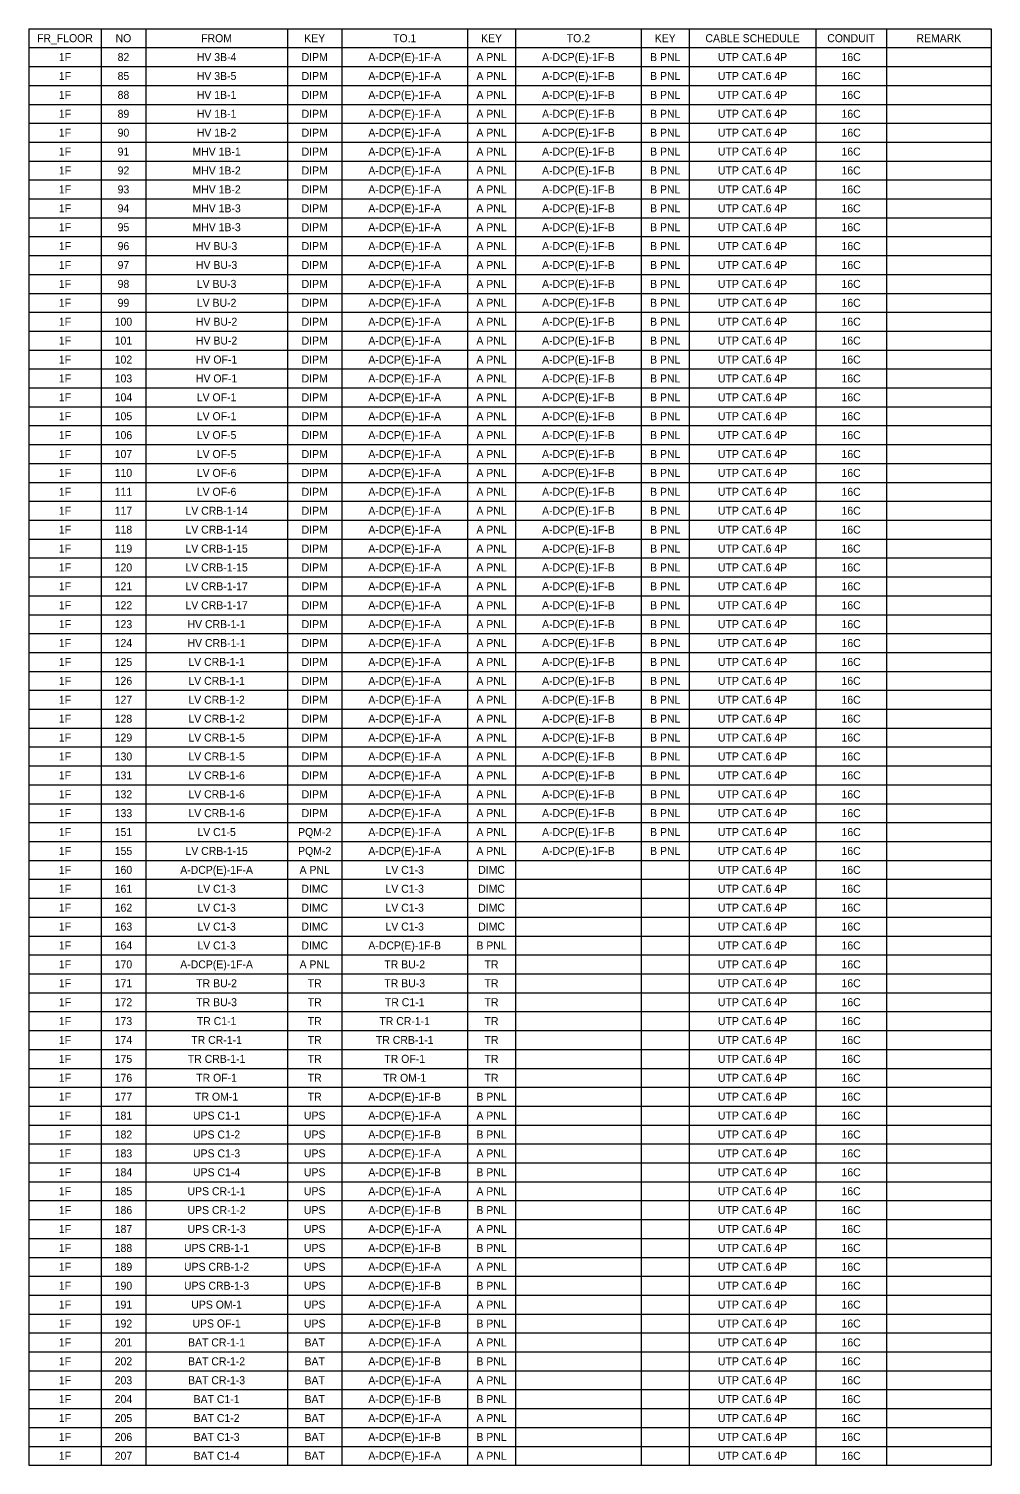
# Model space of a CAD drawing. Header units: millimetres. Extents: x 89450 to 753248, y -530175 to 1209785.
# Drawn here: x 563215 to 610934, y -342985 to -271775 of the extents above; entities that cross this region are included whole.
import ezdxf
from ezdxf.enums import TextEntityAlignment as Align

# ---------------------------------------------------------------- set-up
doc = ezdxf.new("R2010")
doc.units = ezdxf.units.MM
doc.header["$LTSCALE"] = 150
doc.layers.add('-----29 Cable Schedule', color=1, linetype='Continuous')
doc.layers.add('-----30 Text', color=2, linetype='Continuous')
doc.styles.add('ELEC', font='')
doc.styles.get('ELEC').set_extended_font_data('Dotum')

msp = doc.modelspace()

# ---------------------------------------------------------------- linework, layer by layer
at = {"layer": '-----29 Cable Schedule'}
for p, q in [((563215, -271775), (563215, -272712)), ((563215, -271775), (610934, -271775)), ((566807, -271775), (566807, -272712)), ((569016, -271775), (569016, -272712)), ((576043, -271775), (576043, -272712)), ((578742, -271775), (578742, -272712)), ((584966, -271775), (584966, -272712)), ((587353, -271775), (587353, -272712)), ((593578, -271775), (593578, -272712)), ((595965, -271775), (595965, -272712)), ((602234, -271775), (602234, -272712)), ((605736, -271775), (605736, -272712)), ((610934, -271775), (610934, -272712)), ((563215, -272712), (610934, -272712)), ((563215, -272712), (563215, -342985)), ((566807, -272712), (566807, -342985)), ((569016, -272712), (569016, -342985)), ((576043, -272712), (576043, -342985)), ((578742, -272712), (578742, -342985)), ((584966, -272712), (584966, -342985)), ((587353, -272712), (587353, -342985)), ((593578, -272712), (593578, -342985)), ((595965, -272712), (595965, -342985)), ((602234, -272712), (602234, -342985)), ((605736, -272712), (605736, -342985)), ((610934, -272712), (610934, -342985)), ((563215, -273649), (610934, -273649)), ((563215, -274586), (610934, -274586)), ((563215, -275523), (610934, -275523)), ((563215, -276460), (610934, -276460)), ((563215, -277397), (610934, -277397)), ((563215, -278334), (610934, -278334)), ((563215, -279271), (610934, -279271)), ((563215, -280208), (610934, -280208)), ((563215, -281145), (610934, -281145)), ((563215, -282082), (610934, -282082)), ((563215, -283019), (610934, -283019)), ((563215, -283956), (610934, -283956)), ((563215, -284893), (610934, -284893)), ((563215, -285830), (610934, -285830)), ((563215, -286767), (610934, -286767)), ((563215, -287704), (610934, -287704)), ((563215, -288641), (610934, -288641)), ((563215, -289577), (610934, -289577)), ((563215, -290514), (610934, -290514)), ((563215, -291451), (610934, -291451)), ((563215, -292388), (610934, -292388)), ((563215, -293325), (610934, -293325)), ((563215, -294262), (610934, -294262)), ((563215, -295199), (610934, -295199)), ((563215, -295199), (610934, -295199)), ((563215, -296136), (610934, -296136)), ((563215, -297073), (610934, -297073)), ((563215, -298010), (610934, -298010)), ((563215, -298947), (610934, -298947)), ((563215, -299884), (610934, -299884)), ((563215, -300821), (610934, -300821)), ((563215, -301758), (610934, -301758)), ((563215, -302695), (610934, -302695)), ((563215, -303632), (610934, -303632)), ((563215, -304569), (610934, -304569)), ((563215, -305506), (610934, -305506)), ((563215, -306443), (610934, -306443)), ((563215, -307380), (610934, -307380)), ((563215, -308317), (610934, -308317)), ((563215, -309254), (610934, -309254)), ((563215, -310191), (610934, -310191)), ((563215, -311128), (610934, -311128)), ((563215, -312065), (610934, -312065)), ((563215, -313002), (610934, -313002)), ((563215, -313939), (610934, -313939)), ((563215, -314876), (610934, -314876)), ((563215, -315813), (610934, -315813)), ((563215, -316750), (610934, -316750)), ((563215, -317687), (610934, -317687)), ((563215, -318624), (610934, -318624)), ((563215, -319561), (610934, -319561)), ((563215, -320498), (610934, -320498)), ((563215, -321435), (610934, -321435)), ((563215, -322372), (610934, -322372)), ((563215, -323309), (610934, -323309)), ((563215, -324246), (610934, -324246)), ((563215, -325183), (610934, -325183)), ((563215, -326120), (610934, -326120)), ((563215, -327056), (610934, -327056)), ((563215, -327993), (610934, -327993)), ((563215, -328930), (610934, -328930)), ((563215, -329867), (610934, -329867)), ((563215, -330804), (610934, -330804)), ((563215, -331741), (610934, -331741)), ((563215, -332678), (610934, -332678)), ((563215, -333615), (610934, -333615)), ((563215, -334552), (610934, -334552)), ((563215, -335489), (610934, -335489)), ((563215, -336426), (610934, -336426)), ((563215, -337363), (610934, -337363)), ((563215, -338300), (610934, -338300)), ((563215, -339237), (610934, -339237)), ((563215, -340174), (610934, -340174)), ((563215, -341111), (610934, -341111)), ((563215, -342048), (610934, -342048)), ((563215, -342985), (610934, -342985))]:
    msp.add_line(p, q, dxfattribs=at)

# ---------------------------------------------------------------- texts
at = {"layer": '-----30 Text', "style": 'ELEC'}
for s, p in [('FR_FLOOR', (565011, -272243)), ('NO', (567911, -272243)), ('FROM', (572529, -272243)), ('KEY', (577393, -272243)), ('TO.1', (581854, -272243)), ('KEY', (586160, -272243)), ('TO.2', (590466, -272243)), ('KEY', (594771, -272243)), ('CABLE SCHEDULE', (599099, -272243)), ('CONDUIT', (603985, -272243)), ('REMARK', (608335, -272243)), ('1F', (565011, -273180)), ('82', (567911, -273180)), ('HV 3B-4', (572529, -273180)), ('DIPM', (577393, -273180)), ('A-DCP(E)-1F-A', (581854, -273180)), ('A PNL', (586160, -273180)), ('A-DCP(E)-1F-B', (590466, -273180)), ('B PNL', (594771, -273180)), ('UTP CAT.6 4P', (599099, -273180)), ('16C', (603985, -273180)), ('1F', (565011, -274117)), ('85', (567911, -274117)), ('HV 3B-5', (572529, -274117)), ('DIPM', (577393, -274117)), ('A-DCP(E)-1F-A', (581854, -274117)), ('A PNL', (586160, -274117)), ('A-DCP(E)-1F-B', (590466, -274117)), ('B PNL', (594771, -274117)), ('UTP CAT.6 4P', (599099, -274117)), ('16C', (603985, -274117)), ('1F', (565011, -275054)), ('88', (567911, -275054)), ('HV 1B-1', (572529, -275054)), ('DIPM', (577393, -275054)), ('A-DCP(E)-1F-A', (581854, -275054)), ('A PNL', (586160, -275054)), ('A-DCP(E)-1F-B', (590466, -275054)), ('B PNL', (594771, -275054)), ('UTP CAT.6 4P', (599099, -275054)), ('16C', (603985, -275054)), ('1F', (565011, -275991)), ('89', (567911, -275991)), ('HV 1B-1', (572529, -275991)), ('DIPM', (577393, -275991)), ('A-DCP(E)-1F-A', (581854, -275991)), ('A PNL', (586160, -275991)), ('A-DCP(E)-1F-B', (590466, -275991)), ('B PNL', (594771, -275991)), ('UTP CAT.6 4P', (599099, -275991)), ('16C', (603985, -275991)), ('1F', (565011, -276928)), ('90', (567911, -276928)), ('HV 1B-2', (572529, -276928)), ('DIPM', (577393, -276928)), ('A-DCP(E)-1F-A', (581854, -276928)), ('A PNL', (586160, -276928)), ('A-DCP(E)-1F-B', (590466, -276928)), ('B PNL', (594771, -276928)), ('UTP CAT.6 4P', (599099, -276928)), ('16C', (603985, -276928)), ('1F', (565011, -277865)), ('91', (567911, -277865)), ('MHV 1B-1', (572529, -277865)), ('DIPM', (577393, -277865)), ('A-DCP(E)-1F-A', (581854, -277865)), ('A PNL', (586160, -277865)), ('A-DCP(E)-1F-B', (590466, -277865)), ('B PNL', (594771, -277865)), ('UTP CAT.6 4P', (599099, -277865)), ('16C', (603985, -277865)), ('1F', (565011, -278802)), ('92', (567911, -278802)), ('MHV 1B-2', (572529, -278802)), ('DIPM', (577393, -278802)), ('A-DCP(E)-1F-A', (581854, -278802)), ('A PNL', (586160, -278802)), ('A-DCP(E)-1F-B', (590466, -278802)), ('B PNL', (594771, -278802)), ('UTP CAT.6 4P', (599099, -278802)), ('16C', (603985, -278802)), ('1F', (565011, -279739)), ('93', (567911, -279739)), ('MHV 1B-2', (572529, -279739)), ('DIPM', (577393, -279739)), ('A-DCP(E)-1F-A', (581854, -279739)), ('A PNL', (586160, -279739)), ('A-DCP(E)-1F-B', (590466, -279739)), ('B PNL', (594771, -279739)), ('UTP CAT.6 4P', (599099, -279739)), ('16C', (603985, -279739)), ('1F', (565011, -280676)), ('94', (567911, -280676)), ('MHV 1B-3', (572529, -280676)), ('DIPM', (577393, -280676)), ('A-DCP(E)-1F-A', (581854, -280676)), ('A PNL', (586160, -280676)), ('A-DCP(E)-1F-B', (590466, -280676)), ('B PNL', (594771, -280676)), ('UTP CAT.6 4P', (599099, -280676)), ('16C', (603985, -280676)), ('1F', (565011, -281613)), ('95', (567911, -281613)), ('MHV 1B-3', (572529, -281613)), ('DIPM', (577393, -281613)), ('A-DCP(E)-1F-A', (581854, -281613)), ('A PNL', (586160, -281613)), ('A-DCP(E)-1F-B', (590466, -281613)), ('B PNL', (594771, -281613)), ('UTP CAT.6 4P', (599099, -281613)), ('16C', (603985, -281613)), ('1F', (565011, -282550)), ('96', (567911, -282550)), ('HV BU-3', (572529, -282550)), ('DIPM', (577393, -282550)), ('A-DCP(E)-1F-A', (581854, -282550)), ('A PNL', (586160, -282550)), ('A-DCP(E)-1F-B', (590466, -282550)), ('B PNL', (594771, -282550)), ('UTP CAT.6 4P', (599099, -282550)), ('16C', (603985, -282550)), ('1F', (565011, -283487)), ('97', (567911, -283487)), ('HV BU-3', (572529, -283487)), ('DIPM', (577393, -283487)), ('A-DCP(E)-1F-A', (581854, -283487)), ('A PNL', (586160, -283487)), ('A-DCP(E)-1F-B', (590466, -283487)), ('B PNL', (594771, -283487)), ('UTP CAT.6 4P', (599099, -283487)), ('16C', (603985, -283487)), ('1F', (565011, -284424)), ('98', (567911, -284424)), ('LV BU-3', (572529, -284424)), ('DIPM', (577393, -284424)), ('A-DCP(E)-1F-A', (581854, -284424)), ('A PNL', (586160, -284424)), ('A-DCP(E)-1F-B', (590466, -284424)), ('B PNL', (594771, -284424)), ('UTP CAT.6 4P', (599099, -284424)), ('16C', (603985, -284424)), ('1F', (565011, -285361)), ('99', (567911, -285361)), ('LV BU-2', (572529, -285361)), ('DIPM', (577393, -285361)), ('A-DCP(E)-1F-A', (581854, -285361)), ('A PNL', (586160, -285361)), ('A-DCP(E)-1F-B', (590466, -285361)), ('B PNL', (594771, -285361)), ('UTP CAT.6 4P', (599099, -285361)), ('16C', (603985, -285361)), ('1F', (565011, -286298)), ('100', (567911, -286298)), ('HV BU-2', (572529, -286298)), ('DIPM', (577393, -286298)), ('A-DCP(E)-1F-A', (581854, -286298)), ('A PNL', (586160, -286298)), ('A-DCP(E)-1F-B', (590466, -286298)), ('B PNL', (594771, -286298)), ('UTP CAT.6 4P', (599099, -286298)), ('16C', (603985, -286298)), ('1F', (565011, -287235)), ('101', (567911, -287235)), ('HV BU-2', (572529, -287235)), ('DIPM', (577393, -287235)), ('A-DCP(E)-1F-A', (581854, -287235)), ('A PNL', (586160, -287235)), ('A-DCP(E)-1F-B', (590466, -287235)), ('B PNL', (594771, -287235)), ('UTP CAT.6 4P', (599099, -287235)), ('16C', (603985, -287235)), ('1F', (565011, -288172)), ('102', (567911, -288172)), ('HV OF-1', (572529, -288172)), ('DIPM', (577393, -288172)), ('A-DCP(E)-1F-A', (581854, -288172)), ('A PNL', (586160, -288172)), ('A-DCP(E)-1F-B', (590466, -288172)), ('B PNL', (594771, -288172)), ('UTP CAT.6 4P', (599099, -288172)), ('16C', (603985, -288172)), ('1F', (565011, -289109)), ('103', (567911, -289109)), ('HV OF-1', (572529, -289109)), ('DIPM', (577393, -289109)), ('A-DCP(E)-1F-A', (581854, -289109)), ('A PNL', (586160, -289109)), ('A-DCP(E)-1F-B', (590466, -289109)), ('B PNL', (594771, -289109)), ('UTP CAT.6 4P', (599099, -289109)), ('16C', (603985, -289109)), ('1F', (565011, -290046)), ('104', (567911, -290046)), ('LV OF-1', (572529, -290046)), ('DIPM', (577393, -290046)), ('A-DCP(E)-1F-A', (581854, -290046)), ('A PNL', (586160, -290046)), ('A-DCP(E)-1F-B', (590466, -290046)), ('B PNL', (594771, -290046)), ('UTP CAT.6 4P', (599099, -290046)), ('16C', (603985, -290046)), ('1F', (565011, -290983)), ('105', (567911, -290983)), ('LV OF-1', (572529, -290983)), ('DIPM', (577393, -290983)), ('A-DCP(E)-1F-A', (581854, -290983)), ('A PNL', (586160, -290983)), ('A-DCP(E)-1F-B', (590466, -290983)), ('B PNL', (594771, -290983)), ('UTP CAT.6 4P', (599099, -290983)), ('16C', (603985, -290983)), ('1F', (565011, -291920)), ('106', (567911, -291920)), ('LV OF-5', (572529, -291920)), ('DIPM', (577393, -291920)), ('A-DCP(E)-1F-A', (581854, -291920)), ('A PNL', (586160, -291920)), ('A-DCP(E)-1F-B', (590466, -291920)), ('B PNL', (594771, -291920)), ('UTP CAT.6 4P', (599099, -291920)), ('16C', (603985, -291920)), ('1F', (565011, -292857)), ('107', (567911, -292857)), ('LV OF-5', (572529, -292857)), ('DIPM', (577393, -292857)), ('A-DCP(E)-1F-A', (581854, -292857)), ('A PNL', (586160, -292857)), ('A-DCP(E)-1F-B', (590466, -292857)), ('B PNL', (594771, -292857)), ('UTP CAT.6 4P', (599099, -292857)), ('16C', (603985, -292857)), ('1F', (565011, -293794)), ('110', (567911, -293794)), ('LV OF-6', (572529, -293794)), ('DIPM', (577393, -293794)), ('A-DCP(E)-1F-A', (581854, -293794)), ('A PNL', (586160, -293794)), ('A-DCP(E)-1F-B', (590466, -293794)), ('B PNL', (594771, -293794)), ('UTP CAT.6 4P', (599099, -293794)), ('16C', (603985, -293794)), ('1F', (565011, -294731)), ('111', (567911, -294731)), ('LV OF-6', (572529, -294731)), ('DIPM', (577393, -294731)), ('A-DCP(E)-1F-A', (581854, -294731)), ('A PNL', (586160, -294731)), ('A-DCP(E)-1F-B', (590466, -294731)), ('B PNL', (594771, -294731)), ('UTP CAT.6 4P', (599099, -294731)), ('16C', (603985, -294731)), ('1F', (565011, -295668)), ('117', (567911, -295668)), ('LV CRB-1-14', (572529, -295668)), ('DIPM', (577393, -295668)), ('A-DCP(E)-1F-A', (581854, -295668)), ('A PNL', (586160, -295668)), ('A-DCP(E)-1F-B', (590466, -295668)), ('B PNL', (594771, -295668)), ('UTP CAT.6 4P', (599099, -295668)), ('16C', (603985, -295668)), ('1F', (565011, -296605)), ('118', (567911, -296605)), ('LV CRB-1-14', (572529, -296605)), ('DIPM', (577393, -296605)), ('A-DCP(E)-1F-A', (581854, -296605)), ('A PNL', (586160, -296605)), ('A-DCP(E)-1F-B', (590466, -296605)), ('B PNL', (594771, -296605)), ('UTP CAT.6 4P', (599099, -296605)), ('16C', (603985, -296605)), ('1F', (565011, -297542)), ('119', (567911, -297542)), ('LV CRB-1-15', (572529, -297542)), ('DIPM', (577393, -297542)), ('A-DCP(E)-1F-A', (581854, -297542)), ('A PNL', (586160, -297542)), ('A-DCP(E)-1F-B', (590466, -297542)), ('B PNL', (594771, -297542)), ('UTP CAT.6 4P', (599099, -297542)), ('16C', (603985, -297542)), ('1F', (565011, -298479)), ('120', (567911, -298479)), ('LV CRB-1-15', (572529, -298479)), ('DIPM', (577393, -298479)), ('A-DCP(E)-1F-A', (581854, -298479)), ('A PNL', (586160, -298479)), ('A-DCP(E)-1F-B', (590466, -298479)), ('B PNL', (594771, -298479)), ('UTP CAT.6 4P', (599099, -298479)), ('16C', (603985, -298479)), ('1F', (565011, -299416)), ('121', (567911, -299416)), ('LV CRB-1-17', (572529, -299416)), ('DIPM', (577393, -299416)), ('A-DCP(E)-1F-A', (581854, -299416)), ('A PNL', (586160, -299416)), ('A-DCP(E)-1F-B', (590466, -299416)), ('B PNL', (594771, -299416)), ('UTP CAT.6 4P', (599099, -299416)), ('16C', (603985, -299416)), ('1F', (565011, -300353)), ('122', (567911, -300353)), ('LV CRB-1-17', (572529, -300353)), ('DIPM', (577393, -300353)), ('A-DCP(E)-1F-A', (581854, -300353)), ('A PNL', (586160, -300353)), ('A-DCP(E)-1F-B', (590466, -300353)), ('B PNL', (594771, -300353)), ('UTP CAT.6 4P', (599099, -300353)), ('16C', (603985, -300353)), ('1F', (565011, -301290)), ('123', (567911, -301290)), ('HV CRB-1-1', (572529, -301290)), ('DIPM', (577393, -301290)), ('A-DCP(E)-1F-A', (581854, -301290)), ('A PNL', (586160, -301290)), ('A-DCP(E)-1F-B', (590466, -301290)), ('B PNL', (594771, -301290)), ('UTP CAT.6 4P', (599099, -301290)), ('16C', (603985, -301290)), ('1F', (565011, -302227)), ('124', (567911, -302227)), ('HV CRB-1-1', (572529, -302227)), ('DIPM', (577393, -302227)), ('A-DCP(E)-1F-A', (581854, -302227)), ('A PNL', (586160, -302227)), ('A-DCP(E)-1F-B', (590466, -302227)), ('B PNL', (594771, -302227)), ('UTP CAT.6 4P', (599099, -302227)), ('16C', (603985, -302227)), ('1F', (565011, -303164)), ('125', (567911, -303164)), ('LV CRB-1-1', (572529, -303164)), ('DIPM', (577393, -303164)), ('A-DCP(E)-1F-A', (581854, -303164)), ('A PNL', (586160, -303164)), ('A-DCP(E)-1F-B', (590466, -303164)), ('B PNL', (594771, -303164)), ('UTP CAT.6 4P', (599099, -303164)), ('16C', (603985, -303164)), ('1F', (565011, -304101)), ('126', (567911, -304101)), ('LV CRB-1-1', (572529, -304101)), ('DIPM', (577393, -304101)), ('A-DCP(E)-1F-A', (581854, -304101)), ('A PNL', (586160, -304101)), ('A-DCP(E)-1F-B', (590466, -304101)), ('B PNL', (594771, -304101)), ('UTP CAT.6 4P', (599099, -304101)), ('16C', (603985, -304101)), ('1F', (565011, -305038)), ('127', (567911, -305038)), ('LV CRB-1-2', (572529, -305038)), ('DIPM', (577393, -305038)), ('A-DCP(E)-1F-A', (581854, -305038)), ('A PNL', (586160, -305038)), ('A-DCP(E)-1F-B', (590466, -305038)), ('B PNL', (594771, -305038)), ('UTP CAT.6 4P', (599099, -305038)), ('16C', (603985, -305038)), ('1F', (565011, -305975)), ('128', (567911, -305975)), ('LV CRB-1-2', (572529, -305975)), ('DIPM', (577393, -305975)), ('A-DCP(E)-1F-A', (581854, -305975)), ('A PNL', (586160, -305975)), ('A-DCP(E)-1F-B', (590466, -305975)), ('B PNL', (594771, -305975)), ('UTP CAT.6 4P', (599099, -305975)), ('16C', (603985, -305975)), ('1F', (565011, -306912)), ('129', (567911, -306912)), ('LV CRB-1-5', (572529, -306912)), ('DIPM', (577393, -306912)), ('A-DCP(E)-1F-A', (581854, -306912)), ('A PNL', (586160, -306912)), ('A-DCP(E)-1F-B', (590466, -306912)), ('B PNL', (594771, -306912)), ('UTP CAT.6 4P', (599099, -306912)), ('16C', (603985, -306912)), ('1F', (565011, -307849)), ('130', (567911, -307849)), ('LV CRB-1-5', (572529, -307849)), ('DIPM', (577393, -307849)), ('A-DCP(E)-1F-A', (581854, -307849)), ('A PNL', (586160, -307849)), ('A-DCP(E)-1F-B', (590466, -307849)), ('B PNL', (594771, -307849)), ('UTP CAT.6 4P', (599099, -307849)), ('16C', (603985, -307849)), ('1F', (565011, -308785)), ('131', (567911, -308785)), ('LV CRB-1-6', (572529, -308785)), ('DIPM', (577393, -308785)), ('A-DCP(E)-1F-A', (581854, -308785)), ('A PNL', (586160, -308785)), ('A-DCP(E)-1F-B', (590466, -308785)), ('B PNL', (594771, -308785)), ('UTP CAT.6 4P', (599099, -308785)), ('16C', (603985, -308785)), ('1F', (565011, -309722)), ('132', (567911, -309722)), ('LV CRB-1-6', (572529, -309722)), ('DIPM', (577393, -309722)), ('A-DCP(E)-1F-A', (581854, -309722)), ('A PNL', (586160, -309722)), ('A-DCP(E)-1F-B', (590466, -309722)), ('B PNL', (594771, -309722)), ('UTP CAT.6 4P', (599099, -309722)), ('16C', (603985, -309722)), ('1F', (565011, -310659)), ('133', (567911, -310659)), ('LV CRB-1-6', (572529, -310659)), ('DIPM', (577393, -310659)), ('A-DCP(E)-1F-A', (581854, -310659)), ('A PNL', (586160, -310659)), ('A-DCP(E)-1F-B', (590466, -310659)), ('B PNL', (594771, -310659)), ('UTP CAT.6 4P', (599099, -310659)), ('16C', (603985, -310659)), ('1F', (565011, -311596)), ('151', (567911, -311596)), ('LV C1-5', (572529, -311596)), ('PQM-2', (577393, -311596)), ('A-DCP(E)-1F-A', (581854, -311596)), ('A PNL', (586160, -311596)), ('A-DCP(E)-1F-B', (590466, -311596)), ('B PNL', (594771, -311596)), ('UTP CAT.6 4P', (599099, -311596)), ('16C', (603985, -311596)), ('1F', (565011, -312533)), ('155', (567911, -312533)), ('LV CRB-1-15', (572529, -312533)), ('PQM-2', (577393, -312533)), ('A-DCP(E)-1F-A', (581854, -312533)), ('A PNL', (586160, -312533)), ('A-DCP(E)-1F-B', (590466, -312533)), ('B PNL', (594771, -312533)), ('UTP CAT.6 4P', (599099, -312533)), ('16C', (603985, -312533)), ('1F', (565011, -313470)), ('160', (567911, -313470)), ('A-DCP(E)-1F-A', (572529, -313470)), ('A PNL', (577393, -313470)), ('LV C1-3', (581854, -313470)), ('DIMC', (586160, -313470)), ('UTP CAT.6 4P', (599099, -313470)), ('16C', (603985, -313470)), ('1F', (565011, -314407)), ('161', (567911, -314407)), ('LV C1-3', (572529, -314407)), ('DIMC', (577393, -314407)), ('LV C1-3', (581854, -314407)), ('DIMC', (586160, -314407)), ('UTP CAT.6 4P', (599099, -314407)), ('16C', (603985, -314407)), ('1F', (565011, -315344)), ('162', (567911, -315344)), ('LV C1-3', (572529, -315344)), ('DIMC', (577393, -315344)), ('LV C1-3', (581854, -315344)), ('DIMC', (586160, -315344)), ('UTP CAT.6 4P', (599099, -315344)), ('16C', (603985, -315344)), ('1F', (565011, -316281)), ('163', (567911, -316281)), ('LV C1-3', (572529, -316281)), ('DIMC', (577393, -316281)), ('LV C1-3', (581854, -316281)), ('DIMC', (586160, -316281)), ('UTP CAT.6 4P', (599099, -316281)), ('16C', (603985, -316281)), ('1F', (565011, -317218)), ('164', (567911, -317218)), ('LV C1-3', (572529, -317218)), ('DIMC', (577393, -317218)), ('A-DCP(E)-1F-B', (581854, -317218)), ('B PNL', (586160, -317218)), ('UTP CAT.6 4P', (599099, -317218)), ('16C', (603985, -317218)), ('1F', (565011, -318155)), ('170', (567911, -318155)), ('A-DCP(E)-1F-A', (572529, -318155)), ('A PNL', (577393, -318155)), ('TR BU-2', (581854, -318155)), ('TR', (586160, -318155)), ('UTP CAT.6 4P', (599099, -318155)), ('16C', (603985, -318155)), ('1F', (565011, -319092)), ('171', (567911, -319092)), ('TR BU-2', (572529, -319092)), ('TR', (577393, -319092)), ('TR BU-3', (581854, -319092)), ('TR', (586160, -319092)), ('UTP CAT.6 4P', (599099, -319092)), ('16C', (603985, -319092)), ('1F', (565011, -320029)), ('172', (567911, -320029)), ('TR BU-3', (572529, -320029)), ('TR', (577393, -320029)), ('TR C1-1', (581854, -320029)), ('TR', (586160, -320029)), ('UTP CAT.6 4P', (599099, -320029)), ('16C', (603985, -320029)), ('1F', (565011, -320966)), ('173', (567911, -320966)), ('TR C1-1', (572529, -320966)), ('TR', (577393, -320966)), ('TR CR-1-1', (581854, -320966)), ('TR', (586160, -320966)), ('UTP CAT.6 4P', (599099, -320966)), ('16C', (603985, -320966)), ('1F', (565011, -321903)), ('174', (567911, -321903)), ('TR CR-1-1', (572529, -321903)), ('TR', (577393, -321903)), ('TR CRB-1-1', (581854, -321903)), ('TR', (586160, -321903)), ('UTP CAT.6 4P', (599099, -321903)), ('16C', (603985, -321903)), ('1F', (565011, -322840)), ('175', (567911, -322840)), ('TR CRB-1-1', (572529, -322840)), ('TR', (577393, -322840)), ('TR OF-1', (581854, -322840)), ('TR', (586160, -322840)), ('UTP CAT.6 4P', (599099, -322840)), ('16C', (603985, -322840)), ('1F', (565011, -323777)), ('176', (567911, -323777)), ('TR OF-1', (572529, -323777)), ('TR', (577393, -323777)), ('TR OM-1', (581854, -323777)), ('TR', (586160, -323777)), ('UTP CAT.6 4P', (599099, -323777)), ('16C', (603985, -323777)), ('1F', (565011, -324714)), ('177', (567911, -324714)), ('TR OM-1', (572529, -324714)), ('TR', (577393, -324714)), ('A-DCP(E)-1F-B', (581854, -324714)), ('B PNL', (586160, -324714)), ('UTP CAT.6 4P', (599099, -324714)), ('16C', (603985, -324714)), ('1F', (565011, -325651)), ('181', (567911, -325651)), ('UPS C1-1', (572529, -325651)), ('UPS', (577393, -325651)), ('A-DCP(E)-1F-A', (581854, -325651)), ('A PNL', (586160, -325651)), ('UTP CAT.6 4P', (599099, -325651)), ('16C', (603985, -325651)), ('1F', (565011, -326588)), ('182', (567911, -326588)), ('UPS C1-2', (572529, -326588)), ('UPS', (577393, -326588)), ('A-DCP(E)-1F-B', (581854, -326588)), ('B PNL', (586160, -326588)), ('UTP CAT.6 4P', (599099, -326588)), ('16C', (603985, -326588)), ('1F', (565011, -327525)), ('183', (567911, -327525)), ('UPS C1-3', (572529, -327525)), ('UPS', (577393, -327525)), ('A-DCP(E)-1F-A', (581854, -327525)), ('A PNL', (586160, -327525)), ('UTP CAT.6 4P', (599099, -327525)), ('16C', (603985, -327525)), ('1F', (565011, -328462)), ('184', (567911, -328462)), ('UPS C1-4', (572529, -328462)), ('UPS', (577393, -328462)), ('A-DCP(E)-1F-B', (581854, -328462)), ('B PNL', (586160, -328462)), ('UTP CAT.6 4P', (599099, -328462)), ('16C', (603985, -328462)), ('1F', (565011, -329399)), ('185', (567911, -329399)), ('UPS CR-1-1', (572529, -329399)), ('UPS', (577393, -329399)), ('A-DCP(E)-1F-A', (581854, -329399)), ('A PNL', (586160, -329399)), ('UTP CAT.6 4P', (599099, -329399)), ('16C', (603985, -329399)), ('1F', (565011, -330336)), ('186', (567911, -330336)), ('UPS CR-1-2', (572529, -330336)), ('UPS', (577393, -330336)), ('A-DCP(E)-1F-B', (581854, -330336)), ('B PNL', (586160, -330336)), ('UTP CAT.6 4P', (599099, -330336)), ('16C', (603985, -330336)), ('1F', (565011, -331273)), ('187', (567911, -331273)), ('UPS CR-1-3', (572529, -331273)), ('UPS', (577393, -331273)), ('A-DCP(E)-1F-A', (581854, -331273)), ('A PNL', (586160, -331273)), ('UTP CAT.6 4P', (599099, -331273)), ('16C', (603985, -331273)), ('1F', (565011, -332210)), ('188', (567911, -332210)), ('UPS CRB-1-1', (572529, -332210)), ('UPS', (577393, -332210)), ('A-DCP(E)-1F-B', (581854, -332210)), ('B PNL', (586160, -332210)), ('UTP CAT.6 4P', (599099, -332210)), ('16C', (603985, -332210)), ('1F', (565011, -333147)), ('189', (567911, -333147)), ('UPS CRB-1-2', (572529, -333147)), ('UPS', (577393, -333147)), ('A-DCP(E)-1F-A', (581854, -333147)), ('A PNL', (586160, -333147)), ('UTP CAT.6 4P', (599099, -333147)), ('16C', (603985, -333147)), ('1F', (565011, -334084)), ('190', (567911, -334084)), ('UPS CRB-1-3', (572529, -334084)), ('UPS', (577393, -334084)), ('A-DCP(E)-1F-B', (581854, -334084)), ('B PNL', (586160, -334084)), ('UTP CAT.6 4P', (599099, -334084)), ('16C', (603985, -334084)), ('1F', (565011, -335021)), ('191', (567911, -335021)), ('UPS OM-1', (572529, -335021)), ('UPS', (577393, -335021)), ('A-DCP(E)-1F-A', (581854, -335021)), ('A PNL', (586160, -335021)), ('UTP CAT.6 4P', (599099, -335021)), ('16C', (603985, -335021)), ('1F', (565011, -335958)), ('192', (567911, -335958)), ('UPS OF-1', (572529, -335958)), ('UPS', (577393, -335958)), ('A-DCP(E)-1F-B', (581854, -335958)), ('B PNL', (586160, -335958)), ('UTP CAT.6 4P', (599099, -335958)), ('16C', (603985, -335958)), ('1F', (565011, -336895)), ('201', (567911, -336895)), ('BAT CR-1-1', (572529, -336895)), ('BAT', (577393, -336895)), ('A-DCP(E)-1F-A', (581854, -336895)), ('A PNL', (586160, -336895)), ('UTP CAT.6 4P', (599099, -336895)), ('16C', (603985, -336895)), ('1F', (565011, -337832)), ('202', (567911, -337832)), ('BAT CR-1-2', (572529, -337832)), ('BAT', (577393, -337832)), ('A-DCP(E)-1F-B', (581854, -337832)), ('B PNL', (586160, -337832)), ('UTP CAT.6 4P', (599099, -337832)), ('16C', (603985, -337832)), ('1F', (565011, -338769)), ('203', (567911, -338769)), ('BAT CR-1-3', (572529, -338769)), ('BAT', (577393, -338769)), ('A-DCP(E)-1F-A', (581854, -338769)), ('A PNL', (586160, -338769)), ('UTP CAT.6 4P', (599099, -338769)), ('16C', (603985, -338769)), ('1F', (565011, -339706)), ('204', (567911, -339706)), ('BAT C1-1', (572529, -339706)), ('BAT', (577393, -339706)), ('A-DCP(E)-1F-B', (581854, -339706)), ('B PNL', (586160, -339706)), ('UTP CAT.6 4P', (599099, -339706)), ('16C', (603985, -339706)), ('1F', (565011, -340643)), ('205', (567911, -340643)), ('BAT C1-2', (572529, -340643)), ('BAT', (577393, -340643)), ('A-DCP(E)-1F-A', (581854, -340643)), ('A PNL', (586160, -340643)), ('UTP CAT.6 4P', (599099, -340643)), ('16C', (603985, -340643)), ('1F', (565011, -341580)), ('206', (567911, -341580)), ('BAT C1-3', (572529, -341580)), ('BAT', (577393, -341580)), ('A-DCP(E)-1F-B', (581854, -341580)), ('B PNL', (586160, -341580)), ('UTP CAT.6 4P', (599099, -341580)), ('16C', (603985, -341580)), ('1F', (565011, -342517)), ('207', (567911, -342517)), ('BAT C1-4', (572529, -342517)), ('BAT', (577393, -342517)), ('A-DCP(E)-1F-A', (581854, -342517)), ('A PNL', (586160, -342517)), ('UTP CAT.6 4P', (599099, -342517)), ('16C', (603985, -342517))]:
    msp.add_text(s, height=396.6, dxfattribs=at).set_placement(p, align=Align.MIDDLE_CENTER)

doc.saveas('drawing.dxf')
